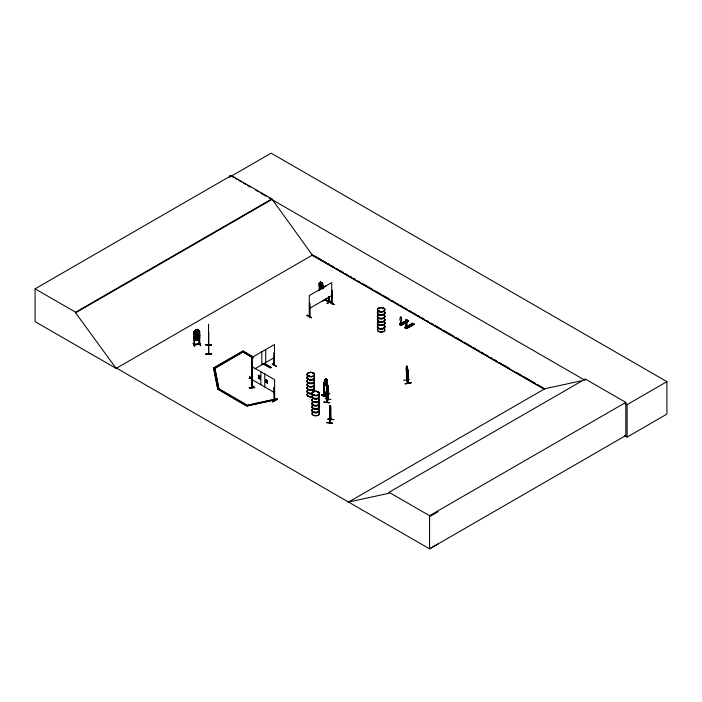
<?xml version="1.0" encoding="UTF-8"?>
<svg xmlns="http://www.w3.org/2000/svg" width="702" height="702" viewBox="0 0 702 702"><rect width="100%" height="100%" fill="white"/><g stroke="black" fill="none" stroke-linecap="round" stroke-linejoin="round"><path stroke-width="1.05" d="M205.651 344.893L211.609 344.945L205.651 344.682M327.869 398.876L328.167 398.911M328.22 399.148L327.018 402.439L327.071 379.94L326.035 378.869L324.877 379.826L323.85 382.862L323.859 395.867L327.299 393.059M329.571 409.52L329.545 422.841L330.677 418.989M326.816 389.092L326.781 402.413L327.983 399.052M327.808 386.354L328.203 386.118L327.544 385.1L327.299 393.094L324.061 395.902L324.061 382.555M407.915 372.306C406.572 375.368 405.853 367.383 406.598 366.988L406.555 380.335L406.476 367.164M326.684 380.23L326.781 388.943M401.246 324.622L401.5 320.524A1.325 0.763 60 0 0 401.246 318.743L401.237 317.234M406.695 327.764L406.941 323.666A1.325 0.763 60 0 0 406.748 321.849M329.861 412.767L330.238 405.519L330.756 419.857L330.87 406.537L330.238 405.519L329.659 409.52M329.984 406.59L329.756 422.867L330.87 419.524M319.638 283.389L319.656 289.891M327.132 388.303L327.334 386.17M330.3 405.528L329.677 409.275L329.914 422.569L329.677 421.999M326.658 422.709C337.408 423.28 331.511 423.324 326.702 422.543M326.93 388.847L327.606 385.108L328.08 399.447L328.203 386.118M194.603 331.941L193.989 332.072M198.131 336.021L197.086 334.582L198.087 332.871L196.771 334.327L195.419 333.301L196.428 334.696L195.375 336.469L196.744 334.933L197.613 336.1L198.245 335.889M199.228 331.186L199.026 344.243L199.561 343.717M323.955 402.027L329.8 402.536M323.964 401.807L323.903 402.264L329.738 402.922M330.756 419.524L329.659 422.034M329.545 409.854L329.861 406.695M401.228 317.427L400.447 316.725L400.307 318.199A1.325 0.763 60 0 0 400.114 319.787C400.956 322.069 399.85 325.105 400.693 323.736M400.394 324.201L400.754 323.78L400.421 324.201M405.756 321.349L406.16 319.822L406.695 321.885M406.177 327.158C405.984 326.176 406.116 329.282 405.616 322.902A1.325 0.763 60 0 1 405.809 321.314L405.826 320.015M406.256 327.106L406.01 328.097L405.58 327.852M326.904 389.092L327.185 386.249M326.79 389.408L327.123 386.24M327.544 391.277L328.018 388.101L327.606 391.286M406.581 367.558L406.888 366.005L406.335 367.014M325.254 379.808L325.254 383.266L325.965 381.844L325.614 379.492L325.316 379.826M330.493 406.66L330.554 419.84M327.123 379.957L327.158 402.141C325.658 400.263 330.01 396.27 326.886 402.088L327.255 380.089L325.982 378.843L324.894 379.861L324.368 382.353L324.377 395.691L323.859 395.867M321.437 394.691C332.002 397.788 323.078 397.464 321.446 394.682M309.17 375.895L308.424 375.781L309.389 375.921M312.662 373.429L313.153 373.596M314.215 394.577L313.311 394.98M313.311 394.691L313.61 394.463M313.408 394.48L314.022 394.48M317.874 392.12L318.129 392.374M378.983 311.223C380.212 311.583 378.343 310.319 379.343 311.056M378.808 311.047L379.343 311.223M379.413 311.197L379.159 310.679M383.038 308.731L383.634 308.59M404.975 322.42L404.37 322.411L404.642 321.946M405.063 322.464L404.756 322.034M249.5 377.264L252.044 378.729M307.178 315.04L311.425 317.725L306.967 315.391M311.39 317.699L307.125 315.303L311.425 317.725M320.586 283.994L321.086 282.467L321.981 284.784L321.507 286.223L320.586 284.898M195.876 331.809L196.49 329.949L197.113 329.843L198.684 333.406L198.684 334.951L197.446 336.381L196.191 336.583L194.928 335.565L194.928 334.02L195.867 331.844L197.806 331.511C201.597 332.529 198.21 336.355 195.823 335.881L193.927 334.17L195.84 331.792L197.78 331.476L197.113 333.31L195.876 332.713L195.876 331.809L193.945 334.205M196.49 332.011L195.876 333.871L196.49 335.468L197.753 334.468L197.113 331.906L196.507 332.046M333.766 419.594L327.852 419.147L333.766 419.612M329.852 412.846L330.598 408.529M407.774 369.972L407.923 383.292L406.353 380.045L406.677 379.528M327.123 382.02L326.035 385.047L324.877 386.003L323.885 384.871M331.037 399.412L325.21 398.613M193.971 344.901C193.866 343.173 205.976 343.848 193.954 344.612M199.157 344.234L198.982 343.629L199.614 343.55M208.529 345.138L208.757 344.638M208.731 331.976L208.766 354.159L208.529 353.694M251.869 378.501L252.246 378.036M252.281 378.317L249.701 376.904L252.167 378.475M251.869 387.53L251.974 357.485L274.464 344.498L274.464 365.426M252.351 365.154L251.825 365.294L252.351 365.154L252.36 387.899L252.167 387.021M193.032 343.322L194.708 346.674M254.054 386.293L249.666 388.671L253.861 386.223M324.929 299.93L329.141 302.36L329.098 296.928M325.263 300.175L325.184 299.412M328.72 296.709L328.668 302.114L328.826 301.535L329.291 301.807L325.395 299.859L328.931 301.57M328.668 302.114L328.869 296.621M325.07 299.368L329.299 302.264L329.247 296.841M252.334 377.711C252.834 378.571 245.928 378.176 252.202 378.501M274.157 365.11L274.175 365.128M309.275 315.97C309.889 315.479 309.538 316.505 309.45 316.532L309.424 303.545M331.958 303.088L331.388 303.159L331.528 303.799L331.958 303.045L331.528 303.325M324.368 395.182C322.49 396.358 328.703 392.041 326.79 392.751M400.781 323.815L400.561 324.956L400.351 323.569L399.578 324.017L399.684 324.772L407.572 320.533L401.43 323.824M406.239 327.018L405.949 327.053M308.626 375.473L308.74 376.035M314.022 394.849L313.425 395.033M317.787 392.067L318.041 392.506M404.326 322.218L405.133 322.411M328.132 399.377L327.887 391.813M259.231 376.965L258.599 375.316L259.231 376.965L260.328 376.316L259.213 377.483L260.1 379.019L259.635 377.176M259.468 376.825L260.012 376.123M265.567 379.606L266.444 381.125L267.532 380.475L265.549 382.169L266.488 381.151L265.804 379.475L266.488 381.151M193.927 344.945L199.614 344.024M194.568 344.972L194.445 338.373M199.666 344.138L199.552 337.539M258.599 375.316L259.284 376.992L258.345 378.009L260.328 376.316M265.865 382.353L267.532 380.475M195.849 329.747L193.927 331.958L194.559 331.853M199.675 337.837L197.78 340.137L195.867 340.505L194.015 338.724L193.945 336.697L195.867 334.327L197.824 334.047M193.963 336.732L195.884 334.363L194.972 338.127L196.235 339.154L197.49 338.943L198.727 337.513L197.806 334.003L199.745 335.784L199.745 337.846L197.824 340.224L195.884 340.54L193.963 338.794M197.78 335.6L199.684 333.187M197.806 337.697C204.054 329.782 195.121 343.015 194.006 336.232M331.493 303.79L331.774 290.47L331.414 303.641M251.825 377.79L252.115 377.588M273.964 365.479L274.324 364.821M274.517 365.382L273.903 365.496L274.464 365.382L274.324 352.307L273.903 365.54M324.868 286.942L326.316 285.67M323.885 382.844L324.359 382.651L323.789 382.844M324.868 391.892L329.729 393.883M319.226 285.196C322.85 292.172 318.348 285.416 319.182 283.125L320.603 281.871L319.884 285.144L320.823 286.899L321.753 287.425L322.674 286.714L322.051 282.687L323.429 285.582M319.27 290.751L319.226 283.178L320.56 281.906L320.56 288.083M323.429 287.566L321.981 288.829L320.63 288.013L322.051 288.864L323.376 287.592M199.192 331.256L199.701 331.16L197.762 329.378L195.823 329.694L193.91 332.072M406.388 379.571L407.757 382.59M407.774 382.485L408.152 383.248L407.967 369.945M407.774 382.959L408.152 383.187L406.677 379.993M331.914 303.597L331.914 290.558M312.829 373.596L313.215 373.297M317.918 392.251L318.155 392.242M410.512 325.614L410.424 325.123M324.157 395.103L324.122 395.595M399.482 324.675L401.088 325.579M406.414 320.516C409.485 322.981 405.115 319.199 407.555 320.533M408.345 320.902L400.605 325.307L408.599 320.884L407.186 320.068M408.239 320.928L408.687 321.183L400.877 325.465L401.755 324.377L401.755 324.947M405.019 327.729L413.022 323.675L405.37 328.062L404.905 327.79L412.636 323.324C410.24 323.604 415.566 325.535 411.863 323.657M412.636 323.218L414.04 324.026L406.046 328.439L406.519 328.729L414.162 324.324L412.53 323.394L413.004 323.675M413.689 324.07L414.136 324.324M323.376 285.574L323.043 288.575M329.764 302.264L334.24 304.545L330.001 302.132M274.043 365.628L274.324 352.307M252.501 374.798L251.93 374.526L252.501 374.798L252.395 387.899L251.921 387.627L251.93 357.608M249.5 377.272L252.255 378.536M276.562 366.251L272.551 363.961M252.202 365.075L251.886 387.679M251.886 387.206L252.501 387.293M274.394 400.623L274.228 387.346L274.473 400.666L274.034 399.921L274.508 400.193M252.115 366.69L274.605 379.677L274.649 400.579L274.105 400.456M276.895 399.482L272.481 401.842L276 399.789M327.018 392.558L326.728 391.426L327.123 392.418M327.053 393.006L324.394 395.27M324.087 395.419L324.061 395.902M116.637 368.173L116.181 368.445L35.1 321.63L35.1 288.829L231.344 175.526L271.858 198.912L312.372 255.107L544.331 389.031M231.344 175.526L231.344 176.132L271.139 153.159L666.9 381.651L666.9 414.119L627.105 437.092L624.262 435.442M35.1 288.829L75.614 312.214L271.858 198.912M438.153 543.945L429.563 548.841L116.585 368.146L116.12 368.41L75.614 312.82L271.858 199.517M116.12 368.41L312.829 254.844M309.275 308.555L331.774 295.568M327.106 298.403L322.657 300.965M325.474 300.052L324.929 299.456L324.991 299.991M214.04 367.646L214.856 368.12L242.98 351.886L214.856 368.524L214.04 367.646L242.98 350.939L253.29 356.888M214.979 367.515L241.216 352.36M218.076 389.215L218.901 388.741L247.016 404.975L247.411 406.01L277.308 399.324L276.913 398.701L246.2 405.449L218.076 389.215L246.2 405.861L261.969 402.246M218.076 389.628L218.901 388.741L214.83 367.988L213.68 368.462L217.752 389.224L218.901 389.154L214.83 368.392L213.68 368.462M254.659 368.919L274.464 357.485M262.776 363.32L271.095 367.576L270.279 368.05L262.776 363.724M259.284 376.992L258.362 375.447M258.345 378.009L258.661 378.194M259.758 378.826L260.337 378.887M265.909 379.8L266.444 381.125M265.549 382.169L266.102 382.221M266.962 382.985L267.541 383.046L266.418 381.642M401.246 317.576L401.246 318.743M399.578 324.017L400.456 323.631M403.668 322.104C407.371 323.973 402.044 322.042 404.44 321.77M405.124 321.262C408.889 322.946 403.492 321.542 405.896 320.814L407.309 321.63M401.149 323.666L407.186 320.182L408.713 321.183M401.342 323.78L407.186 320.182M400.561 324.956L400.061 323.797L400.666 324.008M399.684 324.078L400.868 325.21L401.755 324.377M400.596 325.298L408.599 320.884M400.903 325.482L408.617 321.06M406.44 328.606L405.028 327.72L405.028 327.158L405.87 327.123M409.108 325.245C412.873 326.939 407.476 325.526 409.889 324.798L411.293 325.614M410.573 324.403C414.338 326.097 408.941 324.684 411.346 323.955L412.75 324.772M405.098 327.904L412.636 323.324M405.028 327.158L406.318 328.36L407.204 327.527L407.204 328.088L405.826 327.29M406.046 328.439L413.785 324.052M414.048 324.131L406.318 328.597L406.318 327.904M348.087 502.334L544.796 388.759L581.037 380.879M348.543 502.062L389.057 493.252L389.057 492.313L585.301 379.01L625.815 402.395L625.815 435.538L429.563 548.841L429.563 515.698L625.815 402.395M585.301 379.949L584.845 380.221L269.033 197.885M625.228 403.536L627.105 404.624L666.9 381.651M429.563 516.646L438.153 511.749M309.652 303.238L309.801 316.33L309.801 303.325M313.145 373.429L312.759 373.561M309.205 376L308.52 375.939M331.704 303.475L331.774 282.581L309.275 295.568L309.38 316.558M405.888 319.875L406.677 320.568M208.503 353.527L208.529 354.168L208.529 324.087M410.424 325.561L409.889 325.517M410.319 325.675L410.512 325.158M264.101 401.798L271.577 400.228M273.71 399.771L275.842 399.324M247.411 405.607L277.308 399.324M199.035 331.125L199.64 331.195L199.605 344.147L193.954 345.086L193.927 331.958M200.526 345.691L198.824 342.155L200.482 345.463M198.824 342.418L200.772 345.682L199.14 342.339M407.169 367.067L407.169 370.533L407.239 367.058M406.318 369.024L407.414 373.306L407.932 372.358M408.108 370.244L406.827 366.014M403.589 380.308L409.354 379.413M410.916 382.608C393.173 385.898 423.359 380.537 405.229 383.897M329.8 302.202L334.047 304.624M272.35 364.031L276.597 366.453M194.059 345.068L193.875 344.48M213.68 368.059L217.752 388.82L218.901 388.741M208.757 344.498L208.468 345.103M205.651 344.691L211.609 344.945M211.609 353.922L205.651 354.177L211.609 354.106M205.651 354.159L211.618 354.256M252.141 378.317L249.052 378.352M249.052 387.636L255.019 387.776M308.827 375.438L309.389 375.745M400.333 323.912L401.307 324.587M330.23 405.589L329.922 411.311L329.677 410.819M330.107 406.221L329.984 410.056L329.861 409.626M327.86 419.059L333.713 419.533M327.404 385.802L327.264 389.628L327.132 389.206M406.502 380.326L406.379 366.953M274.236 400.307L274.228 387.346M326.018 378.931L326.5 382.011L325.781 383.871L325.07 384.503L324.368 383.897M320.56 281.906L322.025 282.73M323.017 285.205L323.429 287.706M231.344 176.132L233.231 177.22M235.117 178.308L237.004 179.396M238.882 180.484L241.707 182.116M243.594 183.204L245.481 184.293M247.367 185.381L250.193 187.013M255.844 190.277L258.669 191.909M260.556 192.997L266.207 196.253M314.724 255.932L321.349 259.758M323.245 260.854L326.088 262.495M327.974 263.583L329.87 264.68M331.765 265.768L334.608 267.409M336.504 268.506L338.39 269.603M340.286 270.691L343.129 272.332M345.024 273.429L346.911 274.517M349.754 276.158L351.649 277.255M353.545 278.343L355.431 279.44M358.274 281.081L360.17 282.169M362.065 283.266L372.481 289.277M375.316 290.918L381.002 294.199M382.888 295.288L389.522 299.113M391.409 300.21L394.252 301.851M396.147 302.939L398.043 304.036M399.938 305.133L402.772 306.765M404.668 307.862L406.563 308.959M409.398 310.591L411.293 311.688M413.188 312.785L416.032 314.426M417.927 315.514L419.814 316.611M421.709 317.699L424.552 319.34M426.447 320.437L428.334 321.525M431.177 323.166L433.073 324.263M434.968 325.351L441.593 329.177M443.488 330.273L453.904 336.284M455.791 337.381L462.425 341.207M464.312 342.295L470.945 346.13M472.832 347.218L475.675 348.859M477.571 349.956L479.466 351.044M481.361 352.141L484.196 353.782M486.091 354.87L487.987 355.967M490.821 357.608L492.716 358.696M494.612 359.793L496.507 360.881M499.35 362.522L501.237 363.618M503.132 364.707L509.757 368.541M516.391 372.367L522.069 375.64M523.964 376.737L535.328 383.292M537.214 384.389L543.848 388.215M311.749 255.019L544.471 389.382M407.204 327.527L407.09 327.913M405.51 326.948L406.01 327.15M264.531 363.382L271.095 367.172M247.666 354.054L242.98 350.939M249.535 355.133L252.351 356.756M264.531 363.794L271.095 367.576M253.404 357.906L242.155 351.412L252.466 357.774M252.115 379.677L274.605 392.664M220.779 390.233L247.411 406.01M389.057 492.313L429.563 515.698M330.879 419.489L330.914 419.094M325.474 299.578L325.395 300.202M197.753 331.537L199.658 333.292M193.989 334.134L195.84 335.916M276.702 399.166L272.481 401.842M407.871 383.283L407.414 367.128L407.265 371.788L406.581 369.103M378.659 311.205L378.755 310.881M277.308 399.728L276.913 398.701M326.93 390.391L327.193 390.891L327.536 385.17M405.905 327.202L405.563 322.938M266.839 381.335L267.541 383.046M267.304 383.178L266.602 381.476L267.199 382.853M260.1 379.019L259.398 377.316L259.994 378.694M324.728 391.997L329.694 393.682M627.105 404.624L627.105 437.092M405.58 326.904L405.51 327.895M401.649 324.315L401.649 324.763M400.351 323.569L400.351 324.131M400.131 323.762L400.131 324.71M327.948 386.03L327.887 389.645M323.569 285.46L323.569 287.627M321.999 282.713L321.999 288.899M319.796 286.556L319.796 289.803M319.41 283.09L319.41 290.663M265.689 349.57L265.689 362.557M264.759 373.99L264.759 386.977M261.82 351.799L261.82 364.786M260.89 371.753L260.89 384.74M229.756 175.403L229.756 177.553M214.83 367.988L214.856 368.524M199.552 331.046L199.552 335.372M194.463 345.024L194.515 331.87L194.445 336.205M75.614 312.214L75.614 312.82M314.022 376.316A3.721 2.15 0 0 1 311.284 379.519A3.721 2.15 0 0 1 307.204 376.834M314.022 380.502A3.721 2.15 0 0 1 311.284 383.704A3.721 2.15 0 0 1 307.204 381.019M314.066 380.282A3.773 2.176 0 0 1 311.293 383.529A3.773 2.176 0 0 1 307.151 380.809M314.066 380.098A3.773 2.176 0 0 1 311.293 383.345A3.773 2.176 0 0 1 307.151 380.624M314.066 376.693A3.773 2.176 0 0 1 311.293 379.94A3.773 2.176 0 0 1 307.151 377.22M314.066 376.509A3.773 2.176 0 0 1 311.293 379.756A3.773 2.176 0 0 1 307.151 377.035M314.013 376.921A3.712 2.141 0 0 1 311.284 380.115A3.712 2.141 0 0 1 307.213 377.439M314.013 379.905A3.712 2.141 0 0 1 311.284 383.099A3.712 2.141 0 0 1 307.213 380.423M314.031 383.503A3.729 2.15 0 0 1 311.284 386.714A3.729 2.15 0 0 1 307.195 384.055A3.729 2.15 0 0 0 311.284 386.714A3.729 2.15 0 0 0 314.031 383.538M314.005 383.31A3.703 2.141 0 0 1 311.758 386.451A3.703 2.141 0 0 1 307.09 384.38M314.013 387.135A3.712 2.141 0 0 1 311.284 390.33A3.712 2.141 0 0 1 307.213 387.653M314.022 386.53A3.721 2.15 0 0 1 311.284 389.733A3.721 2.15 0 0 1 307.204 387.048M311.758 393.866A3.721 2.15 0 0 1 307.204 391.233M314.022 390.716A3.721 2.15 0 0 1 314.391 391.233M311.776 393.69A3.773 2.176 0 0 1 307.151 391.023M314.066 390.496A3.773 2.176 0 0 1 314.575 391.584M311.776 393.497A3.773 2.176 0 0 1 307.151 390.838M314.066 390.312A3.773 2.176 0 0 1 314.575 391.4M314.066 386.907A3.773 2.176 0 0 1 311.293 390.154A3.773 2.176 0 0 1 307.151 387.434M314.066 386.723A3.773 2.176 0 0 1 311.293 389.97A3.773 2.176 0 0 1 307.151 387.25M311.758 393.26A3.712 2.141 0 0 1 307.213 390.637M314.013 390.119A3.712 2.141 0 0 1 314.514 391.19M311.767 396.753A3.729 2.15 0 0 1 307.195 394.12M311.758 396.648A3.694 2.132 0 0 1 307.099 394.585M314.005 383.836A3.703 2.141 0 0 1 311.758 386.969A3.703 2.141 0 0 1 307.09 384.898M311.767 396.876A3.729 2.15 0 0 1 307.195 394.234M384.398 315.488A3.773 2.176 0 0 1 381.133 318.761A3.773 2.176 0 0 1 377.869 315.488M384.354 315.716A3.721 2.15 0 0 1 381.133 318.936A3.721 2.15 0 0 1 377.913 315.716M384.363 318.594A3.729 2.15 0 0 1 381.133 321.823A3.729 2.15 0 0 1 377.904 318.594M384.363 318.717A3.729 2.15 0 0 1 381.133 321.937A3.729 2.15 0 0 1 377.904 318.717M384.398 311.907A3.773 2.176 0 0 1 381.133 315.172A3.773 2.176 0 0 1 377.869 311.907M384.345 315.119A3.712 2.141 0 0 1 381.133 318.331A3.712 2.141 0 0 1 377.913 315.119M384.354 312.127A3.721 2.15 0 0 1 381.133 315.356A3.721 2.15 0 0 1 377.913 312.127M384.398 315.303A3.773 2.176 0 0 1 381.133 318.576A3.773 2.176 0 0 1 377.869 315.303M384.398 311.723A3.773 2.176 0 0 1 381.133 314.987A3.773 2.176 0 0 1 377.869 311.723M384.354 311.53A3.721 2.15 0 0 1 381.133 314.75A3.721 2.15 0 0 1 377.913 311.53M384.398 325.702A3.773 2.176 0 0 1 381.133 328.975A3.773 2.176 0 0 1 377.869 325.702M384.354 325.93A3.721 2.15 0 0 1 381.133 329.15A3.721 2.15 0 0 1 377.913 325.93M384.345 328.738A3.703 2.141 0 0 1 381.133 331.941A3.703 2.141 0 0 1 377.922 328.738M384.345 319.041A3.703 2.141 0 0 1 381.133 322.253A3.703 2.141 0 0 1 377.922 319.041M384.363 328.931A3.729 2.15 0 0 1 381.133 332.151A3.729 2.15 0 0 1 377.904 328.931M384.363 318.866A3.729 2.15 0 0 1 381.133 322.095A3.729 2.15 0 0 1 377.904 318.866M384.398 322.121A3.773 2.176 0 0 1 381.133 325.386A3.773 2.176 0 0 1 377.869 322.121M384.354 325.324A3.721 2.15 0 0 1 381.133 328.545A3.721 2.15 0 0 1 377.913 325.324M384.354 322.341A3.721 2.15 0 0 1 381.133 325.57A3.721 2.15 0 0 1 377.913 322.341M384.398 325.517A3.773 2.176 0 0 1 381.133 328.79A3.773 2.176 0 0 1 377.869 325.517M384.398 321.937A3.773 2.176 0 0 1 381.133 325.202A3.773 2.176 0 0 1 377.869 321.937M384.354 321.744A3.721 2.15 0 0 1 381.133 324.965A3.721 2.15 0 0 1 377.913 321.744M318.892 402.22A3.694 2.132 0 0 1 316.172 405.405A3.694 2.132 0 0 1 312.118 402.737M318.901 395.831A3.712 2.141 0 0 1 316.172 399.026A3.712 2.141 0 0 1 312.1 396.349M318.91 395.226A3.721 2.15 0 0 1 316.172 398.438A3.721 2.15 0 0 1 312.092 395.744M318.901 399.42A3.712 2.141 0 0 1 316.172 402.615A3.712 2.141 0 0 1 312.1 399.929M318.954 399.192A3.773 2.176 0 0 1 316.181 402.439A3.773 2.176 0 0 1 312.048 399.719M318.954 399.008A3.773 2.176 0 0 1 316.181 402.255A3.773 2.176 0 0 1 312.048 399.535M318.901 398.815A3.712 2.141 0 0 1 316.172 402.009A3.712 2.141 0 0 1 312.1 399.333M318.954 395.603A3.773 2.176 0 0 1 316.181 398.859A3.773 2.176 0 0 1 312.048 396.13M318.954 395.419A3.773 2.176 0 0 1 316.181 398.675A3.773 2.176 0 0 1 312.048 395.946M318.892 402.421A3.703 2.141 0 0 1 316.172 405.616A3.703 2.141 0 0 1 312.109 402.939M318.892 402.755A3.703 2.141 0 0 1 316.172 405.949A3.703 2.141 0 0 1 312.109 403.273M318.892 412.434A3.694 2.132 0 0 1 316.172 415.619A3.694 2.132 0 0 1 312.118 412.952M318.919 402.562A3.729 2.15 0 0 1 316.172 405.765A3.729 2.15 0 0 1 312.083 403.08M318.901 406.046A3.712 2.141 0 0 1 316.172 409.24A3.712 2.141 0 0 1 312.1 406.563M318.91 405.44A3.721 2.15 0 0 1 316.172 408.652A3.721 2.15 0 0 1 312.092 405.958M318.901 409.635A3.712 2.141 0 0 1 316.172 412.829A3.712 2.141 0 0 1 312.1 410.143M318.954 409.406A3.773 2.176 0 0 1 316.181 412.653A3.773 2.176 0 0 1 312.048 409.933M318.954 409.222A3.773 2.176 0 0 1 316.181 412.469A3.773 2.176 0 0 1 312.048 409.749M318.901 409.029A3.712 2.141 0 0 1 316.172 412.223A3.712 2.141 0 0 1 312.1 409.547M318.954 405.817A3.773 2.176 0 0 1 316.181 409.073A3.773 2.176 0 0 1 312.048 406.344M318.954 405.633A3.773 2.176 0 0 1 316.181 408.889A3.773 2.176 0 0 1 312.048 406.16M318.892 412.636A3.703 2.141 0 0 1 316.172 415.821A3.703 2.141 0 0 1 312.109 413.153M321.419 394.91L326.439 396.832L321.419 394.91M196.534 334.573L195.919 336.433L196.534 338.039L197.797 337.03L197.157 334.468L196.534 334.573M195.867 329.782L194.928 333.503L196.191 334.521L197.446 334.319L198.684 332.888L198.684 331.344L197.762 329.378L195.867 329.782M331.353 300.877L327.106 303.536L331.353 300.877M308.16 375.921A3.729 2.15 0 0 0 314.399 374.956A3.729 2.15 0 0 0 309.836 372.314A3.729 2.15 0 0 0 308.16 375.921M308.95 376.544A3.703 2.141 0 0 0 314.505 374.684A3.703 2.141 0 0 0 308.95 372.832A3.703 2.141 0 0 0 308.95 376.544M308.933 376.377A3.729 2.15 0 0 0 314.522 374.517A3.729 2.15 0 0 0 308.933 372.648A3.729 2.15 0 0 0 308.933 376.377M379.282 311.451A3.703 2.141 0 0 0 384.836 309.6A3.703 2.141 0 0 0 379.282 307.748A3.703 2.141 0 0 0 379.282 311.451M379.282 311.749A3.703 2.141 0 0 0 384.836 309.898A3.703 2.141 0 0 0 379.282 308.046A3.703 2.141 0 0 0 379.282 311.749M379.273 311.591A3.729 2.15 0 0 0 384.863 309.722A3.729 2.15 0 0 0 379.273 307.862A3.729 2.15 0 0 0 379.273 311.591M313.829 395.173A3.721 2.15 0 0 0 319.41 393.313A3.721 2.15 0 0 0 313.829 391.453A3.721 2.15 0 0 0 313.829 395.173M313.838 395.463A3.703 2.141 0 0 0 319.392 393.611A3.703 2.141 0 0 0 313.838 391.76A3.703 2.141 0 0 0 313.838 395.463M313.82 395.287A3.729 2.15 0 0 0 319.419 393.418A3.729 2.15 0 0 0 313.82 391.558A3.729 2.15 0 0 0 313.82 395.287"/></g></svg>
